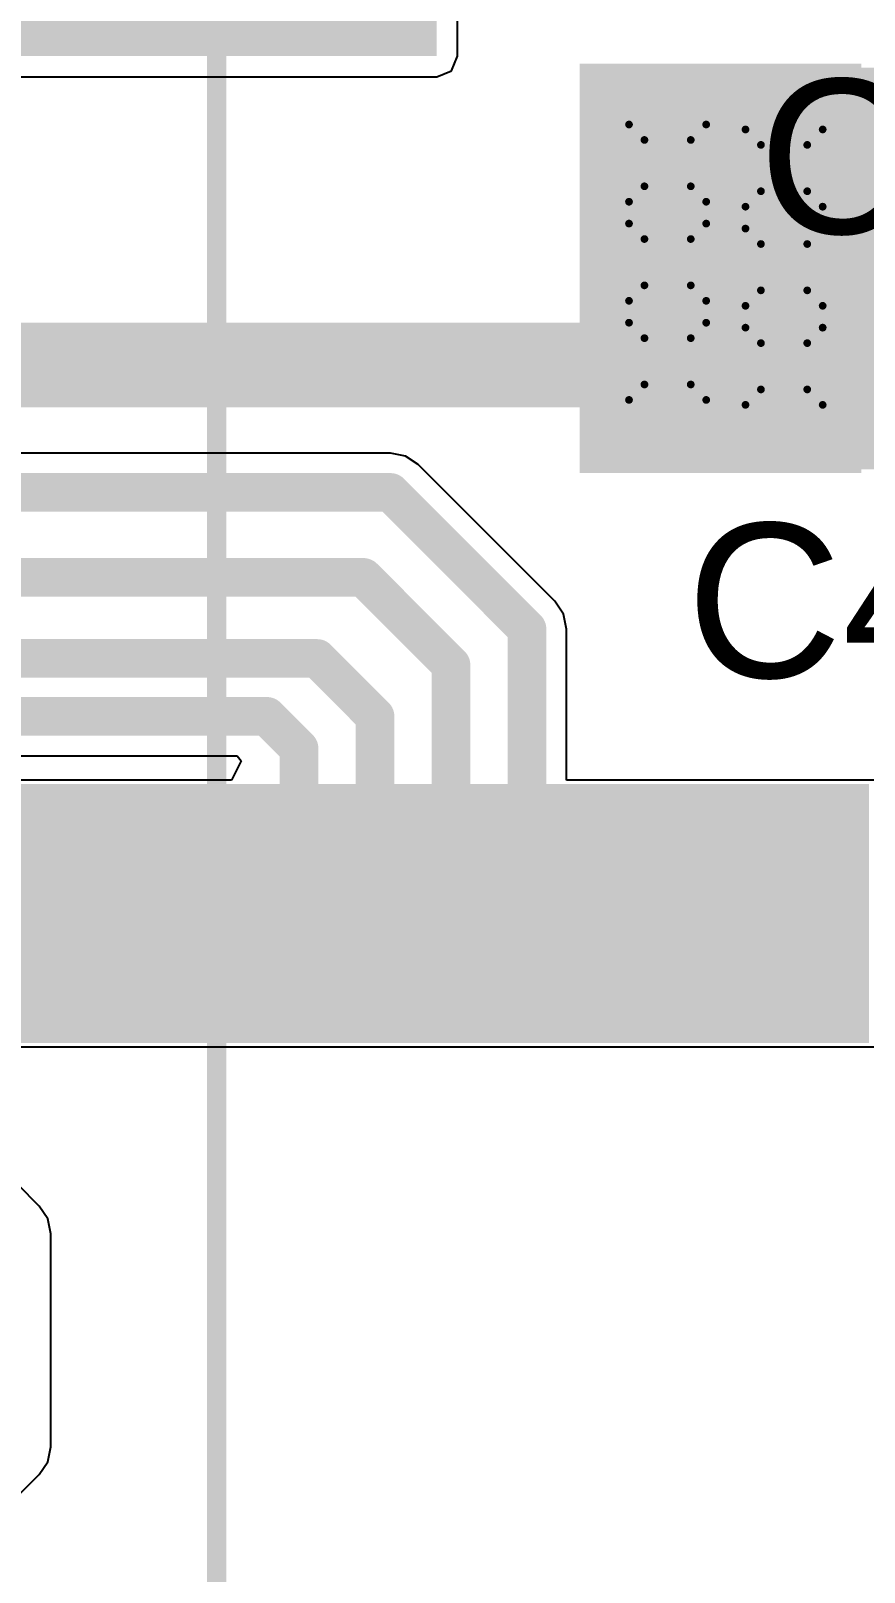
# Model space of a CAD drawing. Header units: inches. Extents: x -0.3 to 9.9, y -0.4 to 5.
# Drawn here: x 2.7538 to 2.9698, y 1.4264 to 1.8255 of the extents above; entities that cross this region are included whole.
import ezdxf

# ---------------------------------------------------------------- set-up
doc = ezdxf.new("R2010")
doc.units = ezdxf.units.IN
doc.header["$MEASUREMENT"] = 0
for name, color, linetype in [('Bottom Layer', 5, 'Continuous'), ('Bottom Solder', 6, 'Continuous'), ('Drill Drawing', 1, 'Continuous'), ('Top Layer', 1, 'Continuous'), ('Top Overlay', 2, 'Continuous'), ('Top Paste', 8, 'Continuous'), ('Top Solder', 216, 'Continuous'), ('Via Holes', 16, 'Continuous')]:
    doc.layers.add(name, color=color, linetype=linetype)
doc.styles.add('Arial', font='', dxfattribs={"height": 0.2})
doc.styles.get('Arial').set_extended_font_data('Arial')

# ---------------------------------------------------------------- blocks, each defined once
blk = doc.blocks.new('OLED_0_96________2C_12')
at = {"layer": 'Top Overlay'}
blk.add_lwpolyline([(0.539, -1.036, 0.005, 0.005, 0), (0.539, 0.062, 0.005, 0.005, 0)], format="xyseb", dxfattribs=at)
blk = doc.blocks.new('TQFP_100_14_14__49')
at = {"layer": 'Top Layer'}
for points in [[(0.01378, -0.33268), (0.01378, -0.27362), (0.02559, -0.27362), (0.02559, -0.33268)], [(0.03346, -0.33268), (0.03346, -0.27362), (0.04528, -0.27362), (0.04528, -0.33268)], [(0.05315, -0.33268), (0.05315, -0.27362), (0.06496, -0.27362), (0.06496, -0.33268)], [(0.07283, -0.33268), (0.07283, -0.27362), (0.08465, -0.27362), (0.08465, -0.33268)], [(0.09252, -0.33268), (0.09252, -0.27362), (0.10433, -0.27362), (0.10433, -0.33268)], [(0.1122, -0.33268), (0.1122, -0.27362), (0.12402, -0.27362), (0.12402, -0.33268)], [(0.13189, -0.33268), (0.13189, -0.27362), (0.1437, -0.27362), (0.1437, -0.33268)], [(0.15157, -0.33268), (0.15157, -0.27362), (0.16339, -0.27362), (0.16339, -0.33268)], [(0.17126, -0.33268), (0.17126, -0.27362), (0.18307, -0.27362), (0.18307, -0.33268)], [(0.19094, -0.33268), (0.19094, -0.27362), (0.20276, -0.27362), (0.20276, -0.33268)], [(0.21063, -0.33268), (0.21063, -0.27362), (0.22244, -0.27362), (0.22244, -0.33268)]]:
    blk.add_hatch(color=1, dxfattribs=at).paths.add_polyline_path(points)
at = {"layer": 'Top Paste'}
for points in [[(0.01378, -0.33268), (0.01378, -0.27362), (0.02559, -0.27362), (0.02559, -0.33268)], [(0.03346, -0.33268), (0.03346, -0.27362), (0.04528, -0.27362), (0.04528, -0.33268)], [(0.05315, -0.33268), (0.05315, -0.27362), (0.06496, -0.27362), (0.06496, -0.33268)], [(0.07283, -0.33268), (0.07283, -0.27362), (0.08465, -0.27362), (0.08465, -0.33268)], [(0.09252, -0.33268), (0.09252, -0.27362), (0.10433, -0.27362), (0.10433, -0.33268)], [(0.1122, -0.33268), (0.1122, -0.27362), (0.12402, -0.27362), (0.12402, -0.33268)], [(0.13189, -0.33268), (0.13189, -0.27362), (0.1437, -0.27362), (0.1437, -0.33268)], [(0.15157, -0.33268), (0.15157, -0.27362), (0.16339, -0.27362), (0.16339, -0.33268)], [(0.17126, -0.33268), (0.17126, -0.27362), (0.18307, -0.27362), (0.18307, -0.33268)], [(0.19094, -0.33268), (0.19094, -0.27362), (0.20276, -0.27362), (0.20276, -0.33268)], [(0.21063, -0.33268), (0.21063, -0.27362), (0.22244, -0.27362), (0.22244, -0.33268)]]:
    blk.add_hatch(color=8, dxfattribs=at).paths.add_polyline_path(points)
at = {"layer": 'Top Solder'}
for points in [[(0.00978, -0.33668), (0.00978, -0.26962), (0.02959, -0.26962), (0.02959, -0.33668)], [(0.02946, -0.33668), (0.02946, -0.26962), (0.04928, -0.26962), (0.04928, -0.33668)], [(0.04915, -0.33668), (0.04915, -0.26962), (0.06896, -0.26962), (0.06896, -0.33668)], [(0.06883, -0.33668), (0.06883, -0.26962), (0.08865, -0.26962), (0.08865, -0.33668)], [(0.08852, -0.33668), (0.08852, -0.26962), (0.10833, -0.26962), (0.10833, -0.33668)], [(0.1082, -0.33668), (0.1082, -0.26962), (0.12802, -0.26962), (0.12802, -0.33668)], [(0.12789, -0.33668), (0.12789, -0.26962), (0.1477, -0.26962), (0.1477, -0.33668)], [(0.14757, -0.33668), (0.14757, -0.26962), (0.16739, -0.26962), (0.16739, -0.33668)], [(0.16726, -0.33668), (0.16726, -0.26962), (0.18707, -0.26962), (0.18707, -0.33668)], [(0.18694, -0.33668), (0.18694, -0.26962), (0.20676, -0.26962), (0.20676, -0.33668)], [(0.20663, -0.33668), (0.20663, -0.26962), (0.22644, -0.26962), (0.22644, -0.33668)], [(0.22631, -0.33668), (0.22631, -0.26962), (0.24613, -0.26962), (0.24613, -0.33668)]]:
    blk.add_hatch(color=216, dxfattribs=at).paths.add_polyline_path(points)

msp = doc.modelspace()

# ---------------------------------------------------------------- hatches: boundary and pattern name
at = {"layer": 'Bottom Layer'}
msp.add_hatch(color=5, dxfattribs=at).paths.add_polyline_path([(2.896, 1.711), (2.969, 1.711), (2.969, 1.817), (2.896, 1.817)])
h = msp.add_hatch(color=5, dxfattribs=at)
edge = h.paths.add_edge_path()
edge.add_arc((2.91882, 1.79128), 0.01181, 0, 360)
h = msp.add_hatch(color=5, dxfattribs=at)
edge = h.paths.add_edge_path()
edge.add_arc((2.949, 1.79), 0.01181, 0, 360)
h = msp.add_hatch(color=5, dxfattribs=at)
edge = h.paths.add_edge_path()
edge.add_arc((2.91882, 1.76562), 0.01181, 0, 360)
h = msp.add_hatch(color=5, dxfattribs=at)
edge = h.paths.add_edge_path()
edge.add_arc((2.949, 1.76433), 0.01181, 0, 360)
h = msp.add_hatch(color=5, dxfattribs=at)
edge = h.paths.add_edge_path()
edge.add_arc((2.91882, 1.73995), 0.01181, 0, 360)
h = msp.add_hatch(color=5, dxfattribs=at)
edge = h.paths.add_edge_path()
edge.add_arc((2.949, 1.73867), 0.01181, 0, 360)
at = {"layer": 'Bottom Solder'}
h = msp.add_hatch(color=6, dxfattribs=at)
edge = h.paths.add_edge_path()
edge.add_arc((2.91882, 1.79128), 0.00591, 0, 360)
h = msp.add_hatch(color=6, dxfattribs=at)
edge = h.paths.add_edge_path()
edge.add_arc((2.949, 1.79), 0.00591, 0, 360)
h = msp.add_hatch(color=6, dxfattribs=at)
edge = h.paths.add_edge_path()
edge.add_arc((2.91882, 1.76562), 0.00591, 0, 360)
h = msp.add_hatch(color=6, dxfattribs=at)
edge = h.paths.add_edge_path()
edge.add_arc((2.949, 1.76433), 0.00591, 0, 360)
h = msp.add_hatch(color=6, dxfattribs=at)
edge = h.paths.add_edge_path()
edge.add_arc((2.91882, 1.73995), 0.00591, 0, 360)
h = msp.add_hatch(color=6, dxfattribs=at)
edge = h.paths.add_edge_path()
edge.add_arc((2.949, 1.73867), 0.00591, 0, 360)
at = {"layer": 'Top Layer'}
for points in [[(2.859, 1.819), (2.859, 1.877), (1.895, 1.877), (1.895, 1.819)], [(2.898, 1.71195), (3.16121, 1.71195), (3.16121, 1.816), (2.898, 1.816)]]:
    msp.add_hatch(color=1, dxfattribs=at).paths.add_polyline_path(points)
h = msp.add_hatch(color=1, dxfattribs=at)
edge = h.paths.add_edge_path()
edge.add_arc((2.91882, 1.79128), 0.01181, 0, 360)
h = msp.add_hatch(color=1, dxfattribs=at)
edge = h.paths.add_edge_path()
edge.add_arc((2.949, 1.79), 0.01181, 0, 360)
h = msp.add_hatch(color=1, dxfattribs=at)
edge = h.paths.add_edge_path()
edge.add_arc((2.91882, 1.76562), 0.01181, 0, 360)
h = msp.add_hatch(color=1, dxfattribs=at)
edge = h.paths.add_edge_path()
edge.add_arc((2.949, 1.76433), 0.01181, 0, 360)
h = msp.add_hatch(color=1, dxfattribs=at)
edge = h.paths.add_edge_path()
edge.add_arc((2.91882, 1.73995), 0.01181, 0, 360)
h = msp.add_hatch(color=1, dxfattribs=at)
edge = h.paths.add_edge_path()
edge.add_arc((2.949, 1.73867), 0.01181, 0, 360)
at = {"layer": 'Top Solder'}
h = msp.add_hatch(color=216, dxfattribs=at)
edge = h.paths.add_edge_path()
edge.add_arc((2.91882, 1.79128), 0.00591, 0, 360)
h = msp.add_hatch(color=216, dxfattribs=at)
edge = h.paths.add_edge_path()
edge.add_arc((2.949, 1.79), 0.00591, 0, 360)
h = msp.add_hatch(color=216, dxfattribs=at)
edge = h.paths.add_edge_path()
edge.add_arc((2.91882, 1.76562), 0.00591, 0, 360)
h = msp.add_hatch(color=216, dxfattribs=at)
edge = h.paths.add_edge_path()
edge.add_arc((2.949, 1.76433), 0.00591, 0, 360)
h = msp.add_hatch(color=216, dxfattribs=at)
edge = h.paths.add_edge_path()
edge.add_arc((2.91882, 1.73995), 0.00591, 0, 360)
h = msp.add_hatch(color=216, dxfattribs=at)
edge = h.paths.add_edge_path()
edge.add_arc((2.949, 1.73867), 0.00591, 0, 360)
at = {"layer": 'Via Holes'}
h = msp.add_hatch(color=7, dxfattribs=at)
edge = h.paths.add_edge_path()
edge.add_arc((2.91882, 1.79128), 0.00591, 0, 360)
h = msp.add_hatch(color=7, dxfattribs=at)
edge = h.paths.add_edge_path()
edge.add_arc((2.949, 1.79), 0.00591, 0, 360)
h = msp.add_hatch(color=7, dxfattribs=at)
edge = h.paths.add_edge_path()
edge.add_arc((2.91882, 1.76562), 0.00591, 0, 360)
h = msp.add_hatch(color=7, dxfattribs=at)
edge = h.paths.add_edge_path()
edge.add_arc((2.949, 1.76433), 0.00591, 0, 360)
h = msp.add_hatch(color=7, dxfattribs=at)
edge = h.paths.add_edge_path()
edge.add_arc((2.91882, 1.73995), 0.00591, 0, 360)
h = msp.add_hatch(color=7, dxfattribs=at)
edge = h.paths.add_edge_path()
edge.add_arc((2.949, 1.73867), 0.00591, 0, 360)

# ---------------------------------------------------------------- linework, layer by layer
at = {"layer": 'Bottom Layer'}
for points in [[(2.907, 1.752, 0.022, 0.022, 0), (2.91882, 1.74018, 0.022, 0.022, 0)], [(2.91882, 1.73995, 0.022, 0.022, 0), (2.91882, 1.74018, 0.022, 0.022, 0)]]:
    msp.add_lwpolyline(points, format="xyseb", dxfattribs=at)
for points in [[(2.9015, 1.752, 0.011, 0.011, 1), (2.9125, 1.752, 0.011, 0.011, 1)], [(2.91332, 1.74018, 0.011, 0.011, 1), (2.92432, 1.74018, 0.011, 0.011, 1)], [(2.91332, 1.74018, 0.011, 0.011, 1), (2.92432, 1.74018, 0.011, 0.011, 1)], [(2.91332, 1.73995, 0.011, 0.011, 1), (2.92432, 1.73995, 0.011, 0.011, 1)]]:
    msp.add_lwpolyline(points, format="xyseb", close=True, dxfattribs=at)
at = {"layer": 'Drill Drawing'}
for points in [[(2.90882, 1.80128, 0.002, 0.002, 0), (2.92882, 1.80128, 0.002, 0.002, 0)], [(2.90882, 1.78128, 0.002, 0.002, 0), (2.90882, 1.80128, 0.002, 0.002, 0)], [(2.92882, 1.78128, 0.002, 0.002, 0), (2.92882, 1.80128, 0.002, 0.002, 0)], [(2.939, 1.8, 0.002, 0.002, 0), (2.959, 1.8, 0.002, 0.002, 0)], [(2.939, 1.78, 0.002, 0.002, 0), (2.939, 1.8, 0.002, 0.002, 0)], [(2.959, 1.78, 0.002, 0.002, 0), (2.959, 1.8, 0.002, 0.002, 0)], [(2.91282, 1.79728, 0.002, 0.002, 0), (2.92482, 1.79728, 0.002, 0.002, 0)], [(2.91282, 1.78528, 0.002, 0.002, 0), (2.91282, 1.79728, 0.002, 0.002, 0)], [(2.92482, 1.78528, 0.002, 0.002, 0), (2.92482, 1.79728, 0.002, 0.002, 0)], [(2.943, 1.796, 0.002, 0.002, 0), (2.955, 1.796, 0.002, 0.002, 0)], [(2.943, 1.784, 0.002, 0.002, 0), (2.943, 1.796, 0.002, 0.002, 0)], [(2.955, 1.784, 0.002, 0.002, 0), (2.955, 1.796, 0.002, 0.002, 0)], [(2.91282, 1.78528, 0.002, 0.002, 0), (2.92482, 1.78528, 0.002, 0.002, 0)], [(2.943, 1.784, 0.002, 0.002, 0), (2.955, 1.784, 0.002, 0.002, 0)], [(2.90882, 1.78128, 0.002, 0.002, 0), (2.92882, 1.78128, 0.002, 0.002, 0)], [(2.939, 1.78, 0.002, 0.002, 0), (2.959, 1.78, 0.002, 0.002, 0)], [(2.90882, 1.77562, 0.002, 0.002, 0), (2.92882, 1.77562, 0.002, 0.002, 0)], [(2.90882, 1.75562, 0.002, 0.002, 0), (2.90882, 1.77562, 0.002, 0.002, 0)], [(2.92882, 1.75562, 0.002, 0.002, 0), (2.92882, 1.77562, 0.002, 0.002, 0)], [(2.91282, 1.77162, 0.002, 0.002, 0), (2.92482, 1.77162, 0.002, 0.002, 0)], [(2.91282, 1.75962, 0.002, 0.002, 0), (2.91282, 1.77162, 0.002, 0.002, 0)], [(2.92482, 1.75962, 0.002, 0.002, 0), (2.92482, 1.77162, 0.002, 0.002, 0)], [(2.939, 1.77433, 0.002, 0.002, 0), (2.959, 1.77433, 0.002, 0.002, 0)], [(2.939, 1.75433, 0.002, 0.002, 0), (2.939, 1.77433, 0.002, 0.002, 0)], [(2.959, 1.75433, 0.002, 0.002, 0), (2.959, 1.77433, 0.002, 0.002, 0)], [(2.943, 1.77033, 0.002, 0.002, 0), (2.955, 1.77033, 0.002, 0.002, 0)], [(2.943, 1.75833, 0.002, 0.002, 0), (2.943, 1.77033, 0.002, 0.002, 0)], [(2.955, 1.75833, 0.002, 0.002, 0), (2.955, 1.77033, 0.002, 0.002, 0)], [(2.91282, 1.75962, 0.002, 0.002, 0), (2.92482, 1.75962, 0.002, 0.002, 0)], [(2.90882, 1.75562, 0.002, 0.002, 0), (2.92882, 1.75562, 0.002, 0.002, 0)], [(2.943, 1.75833, 0.002, 0.002, 0), (2.955, 1.75833, 0.002, 0.002, 0)], [(2.939, 1.75433, 0.002, 0.002, 0), (2.959, 1.75433, 0.002, 0.002, 0)], [(2.90882, 1.74995, 0.002, 0.002, 0), (2.92882, 1.74995, 0.002, 0.002, 0)], [(2.90882, 1.72995, 0.002, 0.002, 0), (2.90882, 1.74995, 0.002, 0.002, 0)], [(2.92882, 1.72995, 0.002, 0.002, 0), (2.92882, 1.74995, 0.002, 0.002, 0)], [(2.939, 1.74867, 0.002, 0.002, 0), (2.959, 1.74867, 0.002, 0.002, 0)], [(2.939, 1.72867, 0.002, 0.002, 0), (2.939, 1.74867, 0.002, 0.002, 0)], [(2.959, 1.72867, 0.002, 0.002, 0), (2.959, 1.74867, 0.002, 0.002, 0)], [(2.91282, 1.74595, 0.002, 0.002, 0), (2.92482, 1.74595, 0.002, 0.002, 0)], [(2.91282, 1.73395, 0.002, 0.002, 0), (2.91282, 1.74595, 0.002, 0.002, 0)], [(2.92482, 1.73395, 0.002, 0.002, 0), (2.92482, 1.74595, 0.002, 0.002, 0)], [(2.943, 1.74467, 0.002, 0.002, 0), (2.955, 1.74467, 0.002, 0.002, 0)], [(2.943, 1.73267, 0.002, 0.002, 0), (2.943, 1.74467, 0.002, 0.002, 0)], [(2.955, 1.73267, 0.002, 0.002, 0), (2.955, 1.74467, 0.002, 0.002, 0)], [(2.91282, 1.73395, 0.002, 0.002, 0), (2.92482, 1.73395, 0.002, 0.002, 0)], [(2.943, 1.73267, 0.002, 0.002, 0), (2.955, 1.73267, 0.002, 0.002, 0)], [(2.90882, 1.72995, 0.002, 0.002, 0), (2.92882, 1.72995, 0.002, 0.002, 0)], [(2.939, 1.72867, 0.002, 0.002, 0), (2.959, 1.72867, 0.002, 0.002, 0)]]:
    msp.add_lwpolyline(points, format="xyseb", dxfattribs=at)
for points in [[(2.90832, 1.80128, 0.001, 0.001, 1), (2.90932, 1.80128, 0.001, 0.001, 1)], [(2.90832, 1.80128, 0.001, 0.001, 1), (2.90932, 1.80128, 0.001, 0.001, 1)], [(2.92832, 1.80128, 0.001, 0.001, 1), (2.92932, 1.80128, 0.001, 0.001, 1)], [(2.92832, 1.80128, 0.001, 0.001, 1), (2.92932, 1.80128, 0.001, 0.001, 1)], [(2.9385, 1.8, 0.001, 0.001, 1), (2.9395, 1.8, 0.001, 0.001, 1)], [(2.9385, 1.8, 0.001, 0.001, 1), (2.9395, 1.8, 0.001, 0.001, 1)], [(2.9585, 1.8, 0.001, 0.001, 1), (2.9595, 1.8, 0.001, 0.001, 1)], [(2.9585, 1.8, 0.001, 0.001, 1), (2.9595, 1.8, 0.001, 0.001, 1)], [(2.91232, 1.79728, 0.001, 0.001, 1), (2.91332, 1.79728, 0.001, 0.001, 1)], [(2.91232, 1.79728, 0.001, 0.001, 1), (2.91332, 1.79728, 0.001, 0.001, 1)], [(2.92432, 1.79728, 0.001, 0.001, 1), (2.92532, 1.79728, 0.001, 0.001, 1)], [(2.92432, 1.79728, 0.001, 0.001, 1), (2.92532, 1.79728, 0.001, 0.001, 1)], [(2.9425, 1.796, 0.001, 0.001, 1), (2.9435, 1.796, 0.001, 0.001, 1)], [(2.9425, 1.796, 0.001, 0.001, 1), (2.9435, 1.796, 0.001, 0.001, 1)], [(2.9545, 1.796, 0.001, 0.001, 1), (2.9555, 1.796, 0.001, 0.001, 1)], [(2.9545, 1.796, 0.001, 0.001, 1), (2.9555, 1.796, 0.001, 0.001, 1)], [(2.91232, 1.78528, 0.001, 0.001, 1), (2.91332, 1.78528, 0.001, 0.001, 1)], [(2.91232, 1.78528, 0.001, 0.001, 1), (2.91332, 1.78528, 0.001, 0.001, 1)], [(2.92432, 1.78528, 0.001, 0.001, 1), (2.92532, 1.78528, 0.001, 0.001, 1)], [(2.92432, 1.78528, 0.001, 0.001, 1), (2.92532, 1.78528, 0.001, 0.001, 1)], [(2.9425, 1.784, 0.001, 0.001, 1), (2.9435, 1.784, 0.001, 0.001, 1)], [(2.9425, 1.784, 0.001, 0.001, 1), (2.9435, 1.784, 0.001, 0.001, 1)], [(2.9545, 1.784, 0.001, 0.001, 1), (2.9555, 1.784, 0.001, 0.001, 1)], [(2.9545, 1.784, 0.001, 0.001, 1), (2.9555, 1.784, 0.001, 0.001, 1)], [(2.90832, 1.78128, 0.001, 0.001, 1), (2.90932, 1.78128, 0.001, 0.001, 1)], [(2.90832, 1.78128, 0.001, 0.001, 1), (2.90932, 1.78128, 0.001, 0.001, 1)], [(2.92832, 1.78128, 0.001, 0.001, 1), (2.92932, 1.78128, 0.001, 0.001, 1)], [(2.92832, 1.78128, 0.001, 0.001, 1), (2.92932, 1.78128, 0.001, 0.001, 1)], [(2.9385, 1.78, 0.001, 0.001, 1), (2.9395, 1.78, 0.001, 0.001, 1)], [(2.9385, 1.78, 0.001, 0.001, 1), (2.9395, 1.78, 0.001, 0.001, 1)], [(2.9585, 1.78, 0.001, 0.001, 1), (2.9595, 1.78, 0.001, 0.001, 1)], [(2.9585, 1.78, 0.001, 0.001, 1), (2.9595, 1.78, 0.001, 0.001, 1)], [(2.90832, 1.77562, 0.001, 0.001, 1), (2.90932, 1.77562, 0.001, 0.001, 1)], [(2.90832, 1.77562, 0.001, 0.001, 1), (2.90932, 1.77562, 0.001, 0.001, 1)], [(2.92832, 1.77562, 0.001, 0.001, 1), (2.92932, 1.77562, 0.001, 0.001, 1)], [(2.92832, 1.77562, 0.001, 0.001, 1), (2.92932, 1.77562, 0.001, 0.001, 1)], [(2.91232, 1.77162, 0.001, 0.001, 1), (2.91332, 1.77162, 0.001, 0.001, 1)], [(2.91232, 1.77162, 0.001, 0.001, 1), (2.91332, 1.77162, 0.001, 0.001, 1)], [(2.92432, 1.77162, 0.001, 0.001, 1), (2.92532, 1.77162, 0.001, 0.001, 1)], [(2.92432, 1.77162, 0.001, 0.001, 1), (2.92532, 1.77162, 0.001, 0.001, 1)], [(2.9385, 1.77433, 0.001, 0.001, 1), (2.9395, 1.77433, 0.001, 0.001, 1)], [(2.9385, 1.77433, 0.001, 0.001, 1), (2.9395, 1.77433, 0.001, 0.001, 1)], [(2.9585, 1.77433, 0.001, 0.001, 1), (2.9595, 1.77433, 0.001, 0.001, 1)], [(2.9585, 1.77433, 0.001, 0.001, 1), (2.9595, 1.77433, 0.001, 0.001, 1)], [(2.9425, 1.77033, 0.001, 0.001, 1), (2.9435, 1.77033, 0.001, 0.001, 1)], [(2.9425, 1.77033, 0.001, 0.001, 1), (2.9435, 1.77033, 0.001, 0.001, 1)], [(2.9545, 1.77033, 0.001, 0.001, 1), (2.9555, 1.77033, 0.001, 0.001, 1)], [(2.9545, 1.77033, 0.001, 0.001, 1), (2.9555, 1.77033, 0.001, 0.001, 1)], [(2.91232, 1.75962, 0.001, 0.001, 1), (2.91332, 1.75962, 0.001, 0.001, 1)], [(2.91232, 1.75962, 0.001, 0.001, 1), (2.91332, 1.75962, 0.001, 0.001, 1)], [(2.92432, 1.75962, 0.001, 0.001, 1), (2.92532, 1.75962, 0.001, 0.001, 1)], [(2.92432, 1.75962, 0.001, 0.001, 1), (2.92532, 1.75962, 0.001, 0.001, 1)], [(2.90832, 1.75562, 0.001, 0.001, 1), (2.90932, 1.75562, 0.001, 0.001, 1)], [(2.90832, 1.75562, 0.001, 0.001, 1), (2.90932, 1.75562, 0.001, 0.001, 1)], [(2.92832, 1.75562, 0.001, 0.001, 1), (2.92932, 1.75562, 0.001, 0.001, 1)], [(2.92832, 1.75562, 0.001, 0.001, 1), (2.92932, 1.75562, 0.001, 0.001, 1)], [(2.9425, 1.75833, 0.001, 0.001, 1), (2.9435, 1.75833, 0.001, 0.001, 1)], [(2.9425, 1.75833, 0.001, 0.001, 1), (2.9435, 1.75833, 0.001, 0.001, 1)], [(2.9545, 1.75833, 0.001, 0.001, 1), (2.9555, 1.75833, 0.001, 0.001, 1)], [(2.9545, 1.75833, 0.001, 0.001, 1), (2.9555, 1.75833, 0.001, 0.001, 1)], [(2.9385, 1.75433, 0.001, 0.001, 1), (2.9395, 1.75433, 0.001, 0.001, 1)], [(2.9385, 1.75433, 0.001, 0.001, 1), (2.9395, 1.75433, 0.001, 0.001, 1)], [(2.9585, 1.75433, 0.001, 0.001, 1), (2.9595, 1.75433, 0.001, 0.001, 1)], [(2.9585, 1.75433, 0.001, 0.001, 1), (2.9595, 1.75433, 0.001, 0.001, 1)], [(2.90832, 1.74995, 0.001, 0.001, 1), (2.90932, 1.74995, 0.001, 0.001, 1)], [(2.90832, 1.74995, 0.001, 0.001, 1), (2.90932, 1.74995, 0.001, 0.001, 1)], [(2.92832, 1.74995, 0.001, 0.001, 1), (2.92932, 1.74995, 0.001, 0.001, 1)], [(2.92832, 1.74995, 0.001, 0.001, 1), (2.92932, 1.74995, 0.001, 0.001, 1)], [(2.9385, 1.74867, 0.001, 0.001, 1), (2.9395, 1.74867, 0.001, 0.001, 1)], [(2.9385, 1.74867, 0.001, 0.001, 1), (2.9395, 1.74867, 0.001, 0.001, 1)], [(2.9585, 1.74867, 0.001, 0.001, 1), (2.9595, 1.74867, 0.001, 0.001, 1)], [(2.9585, 1.74867, 0.001, 0.001, 1), (2.9595, 1.74867, 0.001, 0.001, 1)], [(2.91232, 1.74595, 0.001, 0.001, 1), (2.91332, 1.74595, 0.001, 0.001, 1)], [(2.91232, 1.74595, 0.001, 0.001, 1), (2.91332, 1.74595, 0.001, 0.001, 1)], [(2.92432, 1.74595, 0.001, 0.001, 1), (2.92532, 1.74595, 0.001, 0.001, 1)], [(2.92432, 1.74595, 0.001, 0.001, 1), (2.92532, 1.74595, 0.001, 0.001, 1)], [(2.9425, 1.74467, 0.001, 0.001, 1), (2.9435, 1.74467, 0.001, 0.001, 1)], [(2.9425, 1.74467, 0.001, 0.001, 1), (2.9435, 1.74467, 0.001, 0.001, 1)], [(2.9545, 1.74467, 0.001, 0.001, 1), (2.9555, 1.74467, 0.001, 0.001, 1)], [(2.9545, 1.74467, 0.001, 0.001, 1), (2.9555, 1.74467, 0.001, 0.001, 1)], [(2.91232, 1.73395, 0.001, 0.001, 1), (2.91332, 1.73395, 0.001, 0.001, 1)], [(2.91232, 1.73395, 0.001, 0.001, 1), (2.91332, 1.73395, 0.001, 0.001, 1)], [(2.92432, 1.73395, 0.001, 0.001, 1), (2.92532, 1.73395, 0.001, 0.001, 1)], [(2.92432, 1.73395, 0.001, 0.001, 1), (2.92532, 1.73395, 0.001, 0.001, 1)], [(2.9425, 1.73267, 0.001, 0.001, 1), (2.9435, 1.73267, 0.001, 0.001, 1)], [(2.9425, 1.73267, 0.001, 0.001, 1), (2.9435, 1.73267, 0.001, 0.001, 1)], [(2.9545, 1.73267, 0.001, 0.001, 1), (2.9555, 1.73267, 0.001, 0.001, 1)], [(2.9545, 1.73267, 0.001, 0.001, 1), (2.9555, 1.73267, 0.001, 0.001, 1)], [(2.90832, 1.72995, 0.001, 0.001, 1), (2.90932, 1.72995, 0.001, 0.001, 1)], [(2.90832, 1.72995, 0.001, 0.001, 1), (2.90932, 1.72995, 0.001, 0.001, 1)], [(2.92832, 1.72995, 0.001, 0.001, 1), (2.92932, 1.72995, 0.001, 0.001, 1)], [(2.92832, 1.72995, 0.001, 0.001, 1), (2.92932, 1.72995, 0.001, 0.001, 1)], [(2.9385, 1.72867, 0.001, 0.001, 1), (2.9395, 1.72867, 0.001, 0.001, 1)], [(2.9385, 1.72867, 0.001, 0.001, 1), (2.9395, 1.72867, 0.001, 0.001, 1)], [(2.9585, 1.72867, 0.001, 0.001, 1), (2.9595, 1.72867, 0.001, 0.001, 1)], [(2.9585, 1.72867, 0.001, 0.001, 1), (2.9595, 1.72867, 0.001, 0.001, 1)]]:
    msp.add_lwpolyline(points, format="xyseb", close=True, dxfattribs=at)
at = {"layer": 'Top Layer'}
for p, q in [((2.86441, 1.819), (2.86441, 1.877)), ((2.86283, 1.81517), (2.86441, 1.819)), ((1.895, 1.81359), (2.859, 1.81359)), ((2.859, 1.81359), (2.86283, 1.81517)), ((2.847, 1.7162), (1.64941, 1.7162)), ((2.8509, 1.71542), (2.847, 1.7162)), ((2.85421, 1.71321), (2.8509, 1.71542)), ((2.88961, 1.67781), (2.85421, 1.71321)), ((2.89182, 1.6745), (2.88961, 1.67781)), ((2.89259, 1.6706), (2.89182, 1.6745)), ((2.89259, 1.63148), (2.89259, 1.6706)), ((1.53432, 1.6378), (2.80728, 1.6378)), ((2.80728, 1.6378), (2.80831, 1.63648)), ((2.80831, 1.63648), (2.80585, 1.63148)), ((2.80585, 1.63148), (2.7337, 1.63148)), ((3.06905, 1.63148), (2.89259, 1.63148)), ((2.75603, 1.52116), (2.70951, 1.56768)), ((2.7337, 1.56242), (3.04522, 1.56242)), ((2.75824, 1.51785), (2.75603, 1.52116)), ((2.75902, 1.51395), (2.75824, 1.51785)), ((2.75902, 1.45882), (2.75902, 1.51395)), ((2.75824, 1.45492), (2.75902, 1.45882)), ((2.75603, 1.45161), (2.75824, 1.45492)), ((2.73178, 1.42736), (2.75603, 1.45161))]:
    msp.add_line(p, q, dxfattribs=at)
for points in [[(1.492, 1.739, 0.022, 0.022, 0), (2.919, 1.739, 0.022, 0.022, 0)], [(1.636, 1.706, 0.01, 0.01, 0), (2.815, 1.706, 0.01, 0.01, 0)], [(2.815, 1.706, 0.01, 0.01, 0), (2.847, 1.706, 0.01, 0.01, 0)], [(2.847, 1.706, 0.01, 0.01, 0), (2.8824, 1.6706, 0.01, 0.01, 0)], [(1.626, 1.684, 0.01, 0.01, 0), (2.84, 1.684, 0.01, 0.01, 0)], [(2.84, 1.684, 0.01, 0.01, 0), (2.86271, 1.66129, 0.01, 0.01, 0)], [(2.8824, 1.59695, 0.01, 0.01, 0), (2.8824, 1.6706, 0.01, 0.01, 0)], [(1.534, 1.663, 0.01, 0.01, 0), (2.828, 1.663, 0.01, 0.01, 0)], [(2.828, 1.663, 0.01, 0.01, 0), (2.84303, 1.64797, 0.01, 0.01, 0)], [(2.86271, 1.59695, 0.01, 0.01, 0), (2.86271, 1.66129, 0.01, 0.01, 0)], [(1.52779, 1.648, 0.01, 0.01, 0), (2.815, 1.648, 0.01, 0.01, 0)], [(2.815, 1.648, 0.01, 0.01, 0), (2.82334, 1.63966, 0.01, 0.01, 0)], [(2.84303, 1.59695, 0.01, 0.01, 0), (2.84303, 1.64797, 0.01, 0.01, 0)], [(2.82334, 1.59695, 0.01, 0.01, 0), (2.82334, 1.63966, 0.01, 0.01, 0)]]:
    msp.add_lwpolyline(points, format="xyseb", dxfattribs=at)
for points in [[(2.9135, 1.739, 0.011, 0.011, 1), (2.9245, 1.739, 0.011, 0.011, 1)], [(2.8125, 1.706, 0.005, 0.005, 1), (2.8175, 1.706, 0.005, 0.005, 1)], [(2.8125, 1.706, 0.005, 0.005, 1), (2.8175, 1.706, 0.005, 0.005, 1)], [(2.8445, 1.706, 0.005, 0.005, 1), (2.8495, 1.706, 0.005, 0.005, 1)], [(2.8445, 1.706, 0.005, 0.005, 1), (2.8495, 1.706, 0.005, 0.005, 1)], [(2.8375, 1.684, 0.005, 0.005, 1), (2.8425, 1.684, 0.005, 0.005, 1)], [(2.8375, 1.684, 0.005, 0.005, 1), (2.8425, 1.684, 0.005, 0.005, 1)], [(2.8799, 1.6706, 0.005, 0.005, 1), (2.8849, 1.6706, 0.005, 0.005, 1)], [(2.8799, 1.6706, 0.005, 0.005, 1), (2.8849, 1.6706, 0.005, 0.005, 1)], [(2.8255, 1.663, 0.005, 0.005, 1), (2.8305, 1.663, 0.005, 0.005, 1)], [(2.8255, 1.663, 0.005, 0.005, 1), (2.8305, 1.663, 0.005, 0.005, 1)], [(2.86021, 1.66129, 0.005, 0.005, 1), (2.86521, 1.66129, 0.005, 0.005, 1)], [(2.86021, 1.66129, 0.005, 0.005, 1), (2.86521, 1.66129, 0.005, 0.005, 1)], [(2.8125, 1.648, 0.005, 0.005, 1), (2.8175, 1.648, 0.005, 0.005, 1)], [(2.8125, 1.648, 0.005, 0.005, 1), (2.8175, 1.648, 0.005, 0.005, 1)], [(2.84053, 1.64797, 0.005, 0.005, 1), (2.84553, 1.64797, 0.005, 0.005, 1)], [(2.84053, 1.64797, 0.005, 0.005, 1), (2.84553, 1.64797, 0.005, 0.005, 1)], [(2.82084, 1.63966, 0.005, 0.005, 1), (2.82584, 1.63966, 0.005, 0.005, 1)], [(2.82084, 1.63966, 0.005, 0.005, 1), (2.82584, 1.63966, 0.005, 0.005, 1)], [(2.82084, 1.59695, 0.005, 0.005, 1), (2.82584, 1.59695, 0.005, 0.005, 1)], [(2.84053, 1.59695, 0.005, 0.005, 1), (2.84553, 1.59695, 0.005, 0.005, 1)], [(2.86021, 1.59695, 0.005, 0.005, 1), (2.86521, 1.59695, 0.005, 0.005, 1)], [(2.8799, 1.59695, 0.005, 0.005, 1), (2.8849, 1.59695, 0.005, 0.005, 1)]]:
    msp.add_lwpolyline(points, format="xyseb", close=True, dxfattribs=at)

# ---------------------------------------------------------------- block references
msp.add_blockref('OLED_0_96________2C_12', (2.263, 1.996))
at = {"rotation": 180}
msp.add_blockref('TQFP_100_14_14__49', (2.98082, 1.2938), dxfattribs=at)

# ---------------------------------------------------------------- texts
at = {"layer": 'Top Overlay', "style": 'Arial'}
for s, p in [('C1', (2.94234, 1.77301)), ('C43', (2.92368, 1.65801))]:
    msp.add_text(s, height=0.04, dxfattribs=at).set_placement(p)

doc.saveas('drawing.dxf')
